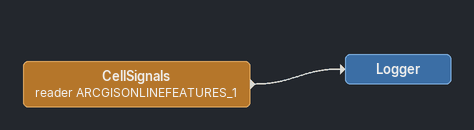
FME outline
CellSignals (reader ARCGISONLINEFEATURES_1)
    -> Logger
Logger
